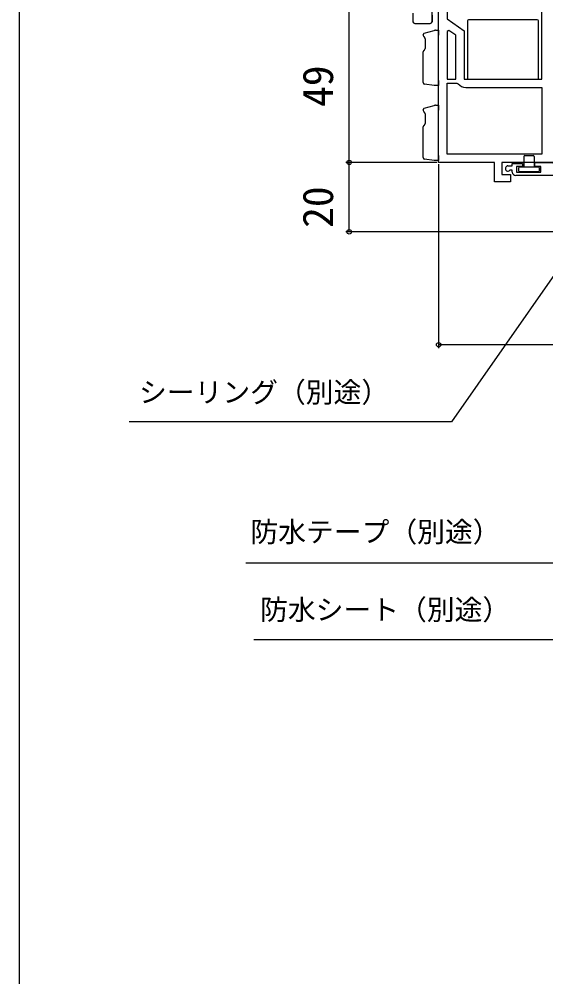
# Model space of a CAD drawing. Units: millimetres, scale not verified. Extents: x -525 to 525, y -783 to 779.
# Drawn here: x -525 to -373.4, y -367.3 to -91.6 of the extents above; entities that cross this region are included whole.
import ezdxf
from ezdxf.enums import TextEntityAlignment as Align

# ---------------------------------------------------------------- set-up
doc = ezdxf.new("R2010")
doc.units = ezdxf.units.MM
doc.header["$LTSCALE"] = 4
for name, color, linetype in [('0-2_YKK_11', 7, 'Continuous'), ('0-5_YKK_13', 4, 'Continuous'), ('0-7_YKK_D', 6, 'Continuous'), ('0-8_YKK_ZWAK', 7, 'Continuous')]:
    doc.layers.add(name, color=color, linetype=linetype)
doc.styles.add('ＭＳ ゴシック', font='')
doc.styles.get('ＭＳ ゴシック').set_extended_font_data('MS Gothic')

msp = doc.modelspace()

# ---------------------------------------------------------------- linework, layer by layer
at = {"layer": '0-2_YKK_11'}
msp.add_line((-335.221, -136.6), (-382.05, -136.6), dxfattribs=at)
for points in [[(-326.75, -132.8), (-386.05, -132.8), (-386.05, -136.3), (-383.55, -136.3), (-383.55, -138.4), (-388.15, -138.4), (-388.15, -132.8), (-404.25, -132.8), (-404.25, -85)], [(-401.85, -85), (-401.85, -91.5), (-396.95, -94.931), (-396.95, -108.8), (-374.55, -108.8), (-374.55, -82.8), (-373.45, -82.8)], [(-374.55, -130.4), (-401.85, -130.4), (-401.85, -110), (-399.042, -110), (-398.661, -110.176)], [(-396.45, -111.2), (-374.55, -111.2), (-374.55, -130.4)], [(-384.3, -133.8), (-383.05, -133.8), (-383.05, -133.1), (-380.15, -133.1), (-380.15, -134), (-381.85, -134), (-381.85, -135.6), (-374.85, -135.6), (-374.85, -134), (-376.55, -134), (-376.55, -132.8), (-372.55, -132.8), (-369.121, -133.1), (-328.05, -133.1)], [(-383.05, -135.6), (-383.05, -135), (-383.565, -135), (-383.775, -135.086)]]:
    msp.add_lwpolyline(points, dxfattribs=at)
msp.add_lwpolyline([(-401.85, -95.087), (-401.85, -108.8), (-399.35, -108.8), (-399.35, -96.18), (-401.312, -94.807)], close=True, dxfattribs=at)
for centre, radius, start, end in [((-396.45, -108.3), 2.9, 220.32022, 270.00001), ((-384.3, -134.55), 0.75, 90.00002, 314.41533), ((-382.05, -135.6), 1, 180.00001, 269.99999)]:
    msp.add_arc(centre, radius, start, end, dxfattribs=at)
at = {"layer": '0-5_YKK_13'}
for p, q in [((-411.65, -89.8), (-411.65, -92.3)), ((-406.15, -90.374), (-406.15, -92.3)), ((-411.15, -92.8), (-406.65, -92.8)), ((-395.95, -92.1), (-395.95, -108.8)), ((-375.85, -91.8), (-395.65, -91.8)), ((-375.55, -108.8), (-375.55, -92.1)), ((-408.75, -96.21), (-408.75, -96.079)), ((-408.385, -95.598), (-405.567, -94.807)), ((-405.567, -94.807), (-405.312, -94.735)), ((-404.25, -109.2), (-404.25, -96.2)), ((-408.164, -97.2), (-408.164, -99.982)), ((-408.75, -109.764), (-408.75, -100.977)), ((-408.387, -100.496), (-408.346, -100.485)), ((-405.569, -110.638), (-408.318, -110.26)), ((-404.25, -109.2), (-404.25, -110.7)), ((-395.95, -108.8), (-375.55, -108.8)), ((-405.279, -110.678), (-405.569, -110.638)), ((-404.25, -110.7), (-405.22, -110.683)), ((-408.75, -117.81), (-408.75, -117.679)), ((-408.385, -117.198), (-405.567, -116.407)), ((-405.567, -116.407), (-405.312, -116.335)), ((-404.25, -130.8), (-404.25, -117.8)), ((-408.164, -118.8), (-408.164, -121.582)), ((-408.75, -131.364), (-408.75, -122.577)), ((-408.387, -122.096), (-408.346, -122.085)), ((-405.569, -132.238), (-408.318, -131.86)), ((-405.279, -132.278), (-405.569, -132.238)), ((-404.25, -132.3), (-405.22, -132.283)), ((-404.25, -130.8), (-404.25, -132.3)), ((-379.75, -131.1), (-379.75, -134.2)), ((-379.45, -130.8), (-377.05, -130.8)), ((-376.75, -131.1), (-376.75, -134.2)), ((-381.25, -134.5), (-381.25, -135.1)), ((-375.55, -134.2), (-380.95, -134.2)), ((-375.25, -135.1), (-375.25, -134.5)), ((-380.95, -135.4), (-375.55, -135.4))]:
    msp.add_line(p, q, dxfattribs=at)
for points in [[(-406.15, -92.3), (-406.15, -90.374), (-406.15, -68.37)], [(-405.185, -94.716), (-404.25, -94.7), (-404.25, -96.2)], [(-405.185, -116.316), (-404.25, -116.3), (-404.25, -117.8)]]:
    msp.add_lwpolyline(points, dxfattribs=at)
for centre, radius, start, end in [((-411.15, -92.3), 0.5, 180, 270), ((-406.65, -92.3), 0.5, 270, 0), ((-395.65, -92.1), 0.3, 90, 180), ((-375.85, -92.1), 0.3, 0, 90), ((-408.25, -96.079), 0.5, 105.68026, 180), ((-408.25, -96.21), 0.5, 180, 258.04071), ((-405.177, -95.216), 0.5, 91, 105.68026), ((-408.745, -97.133), 0.584, 353.42561, 47.95634), ((-408.25, -100.977), 0.5, 105.94474, 180), ((-408.813, -100.026), 0.65, 314.79991, 3.92106), ((-408.25, -109.764), 0.5, 180, 262.15041), ((-405.211, -110.183), 0.5, 262.15041, 269), ((-408.25, -117.679), 0.5, 105.68026, 180), ((-408.25, -117.81), 0.5, 180, 258.04071), ((-408.745, -118.733), 0.584, 353.42561, 47.95634), ((-405.177, -116.816), 0.5, 91, 105.68026), ((-408.25, -122.577), 0.5, 105.94474, 180), ((-408.813, -121.626), 0.65, 314.79991, 3.92106), ((-408.25, -131.364), 0.5, 180, 262.15041), ((-405.211, -131.783), 0.5, 262.15041, 269), ((-379.45, -131.1), 0.3, 90, 180), ((-377.05, -131.1), 0.3, 0, 90), ((-380.95, -134.5), 0.3, 90, 180), ((-375.55, -134.5), 0.3, 0, 90), ((-380.95, -135.1), 0.3, 180, 270), ((-375.55, -135.1), 0.3, 270, 0)]:
    msp.add_arc(centre, radius, start, end, dxfattribs=at)
at = {"layer": '0-7_YKK_D'}
for p, q in [((-430, -132.8), (-430, -83.802)), ((-404.75, -132.8), (-431, -132.8)), ((-404.75, -132.8), (-431, -132.8)), ((-430, -152.8), (-430, -132.8)), ((-404.25, -133.3), (-404.25, -186.3)), ((-327.25, -152.8), (-431, -152.8)), ((-324.25, -185.3), (-404.25, -185.3))]:
    msp.add_line(p, q, dxfattribs=at)
for points in [[(-354.25, -141.333), (-355.713, -143.422), (-400.564, -207.477), (-493.328, -207.477)], [(-325.25, -213.064), (-327.203, -214.703), (-367.036, -248.126), (-459.8, -248.126)], [(-323.25, -233.465), (-325.203, -235.104), (-367.036, -270.206), (-457.454, -270.206)]]:
    msp.add_lwpolyline(points, dxfattribs=at)
for centre in [(-430, -132.8), (-430, -132.8), (-430, -152.8), (-404.25, -185.3)]:
    msp.add_circle(centre, 0.637, dxfattribs=at)
at = {"layer": '0-8_YKK_ZWAK'}
msp.add_line((-525, 747.2), (-525, -782.8), dxfattribs=at)

# ---------------------------------------------------------------- texts
at = {"layer": '0-7_YKK_D', "style": 'ＭＳ ゴシック'}
for s, p in [('49', (-432, -116.858)), ('20', (-432, -151.664))]:
    msp.add_text(s, height=8.798, rotation=90, dxfattribs=at).set_placement(p, align=Align.BOTTOM_LEFT)
for s, p in [('シーリング（別途）', (-490.499, -203.656)), ('防水テープ（別途）', (-458.443, -243.849)), ('防水シート（別途）', (-455.654, -266.242))]:
    msp.add_text(s, height=5.865, dxfattribs=at).set_placement(p, align=Align.BOTTOM_LEFT)

doc.saveas('drawing.dxf')
